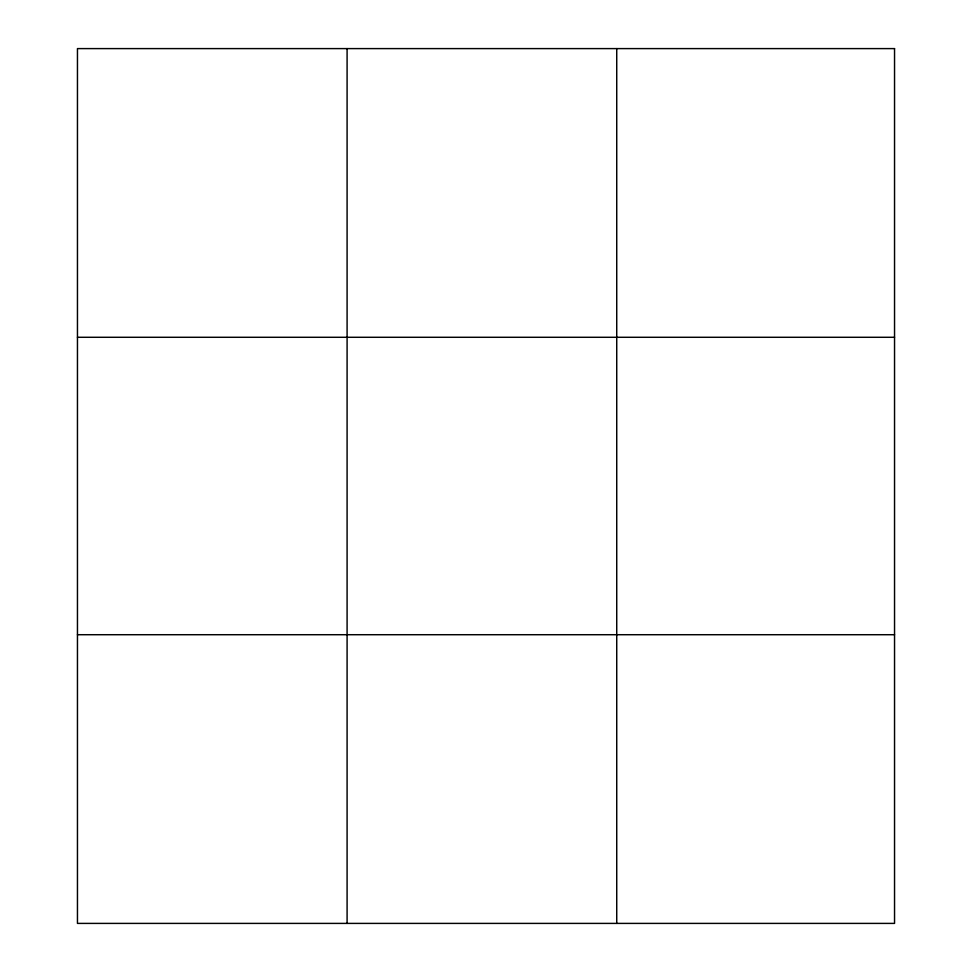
<?xml version="1.0" encoding="UTF-8"?>
<svg xmlns="http://www.w3.org/2000/svg" width="972" height="972" viewBox="0 0 972 972"><rect width="100%" height="100%" fill="white"/><g stroke="black" fill="none" stroke-linecap="round" stroke-linejoin="round"><path stroke-width="1.46" d="M347.089 923.4L347.089 48.6M616.734 923.4L616.734 48.6M77.456 337.284L894.544 337.284M77.456 634.716L894.544 634.716M894.544 48.6L894.544 923.4L77.456 923.4L77.456 48.6L894.544 48.6"/></g></svg>
